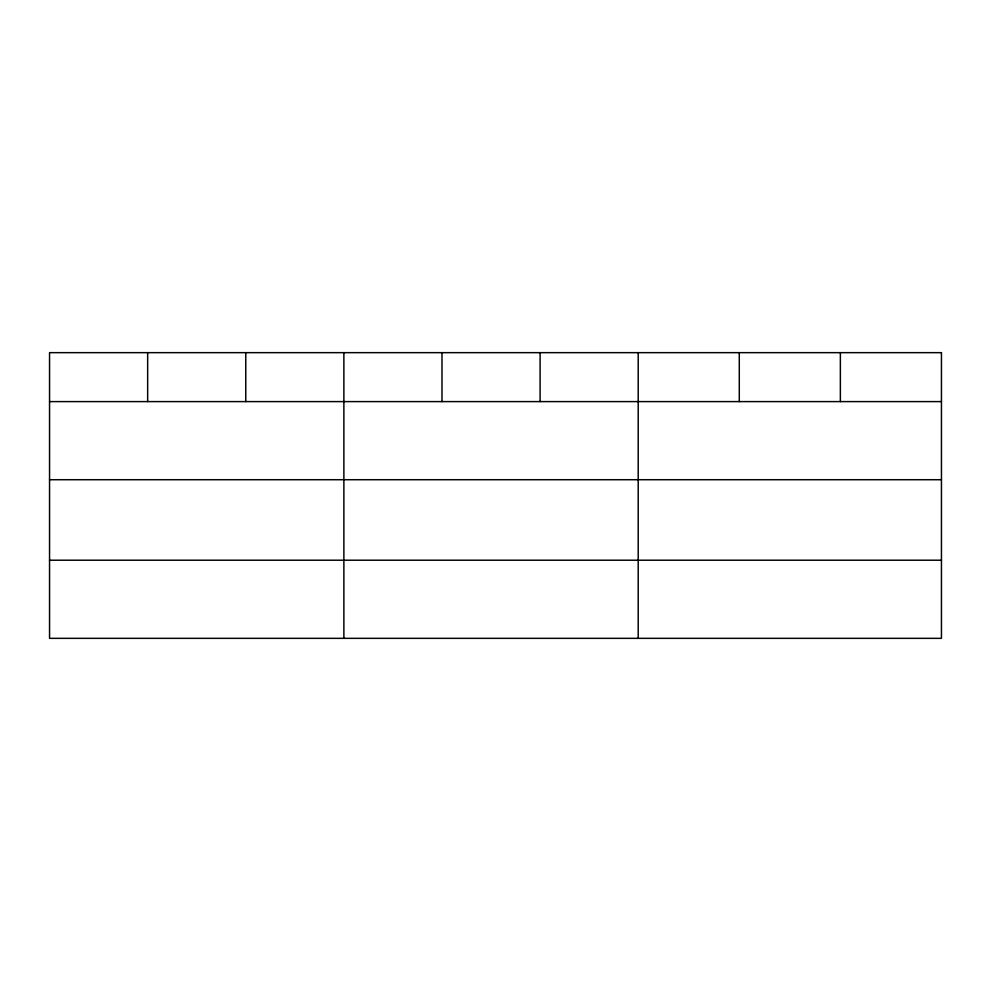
<?xml version="1.0" encoding="UTF-8"?>
<svg xmlns="http://www.w3.org/2000/svg" width="991" height="991" viewBox="0 0 991 991"><rect width="100%" height="100%" fill="white"/><g stroke="black" fill="none" stroke-linecap="round" stroke-linejoin="round"><path stroke-width="1.49" d="M49.55 401.603L941.45 401.603M49.55 479.718L941.45 479.718M49.55 560.212L941.45 560.212M840.368 352.66L840.368 401.603M739.286 352.66L739.286 401.603M638.204 352.66L638.204 638.34M540.095 352.66L540.095 401.603M441.986 352.66L441.986 401.603M343.877 352.66L343.877 638.34M245.768 352.66L245.768 401.603M147.659 352.66L147.659 401.603M941.45 352.66L49.55 352.66L49.55 638.34L941.45 638.34L941.45 352.66"/></g></svg>
